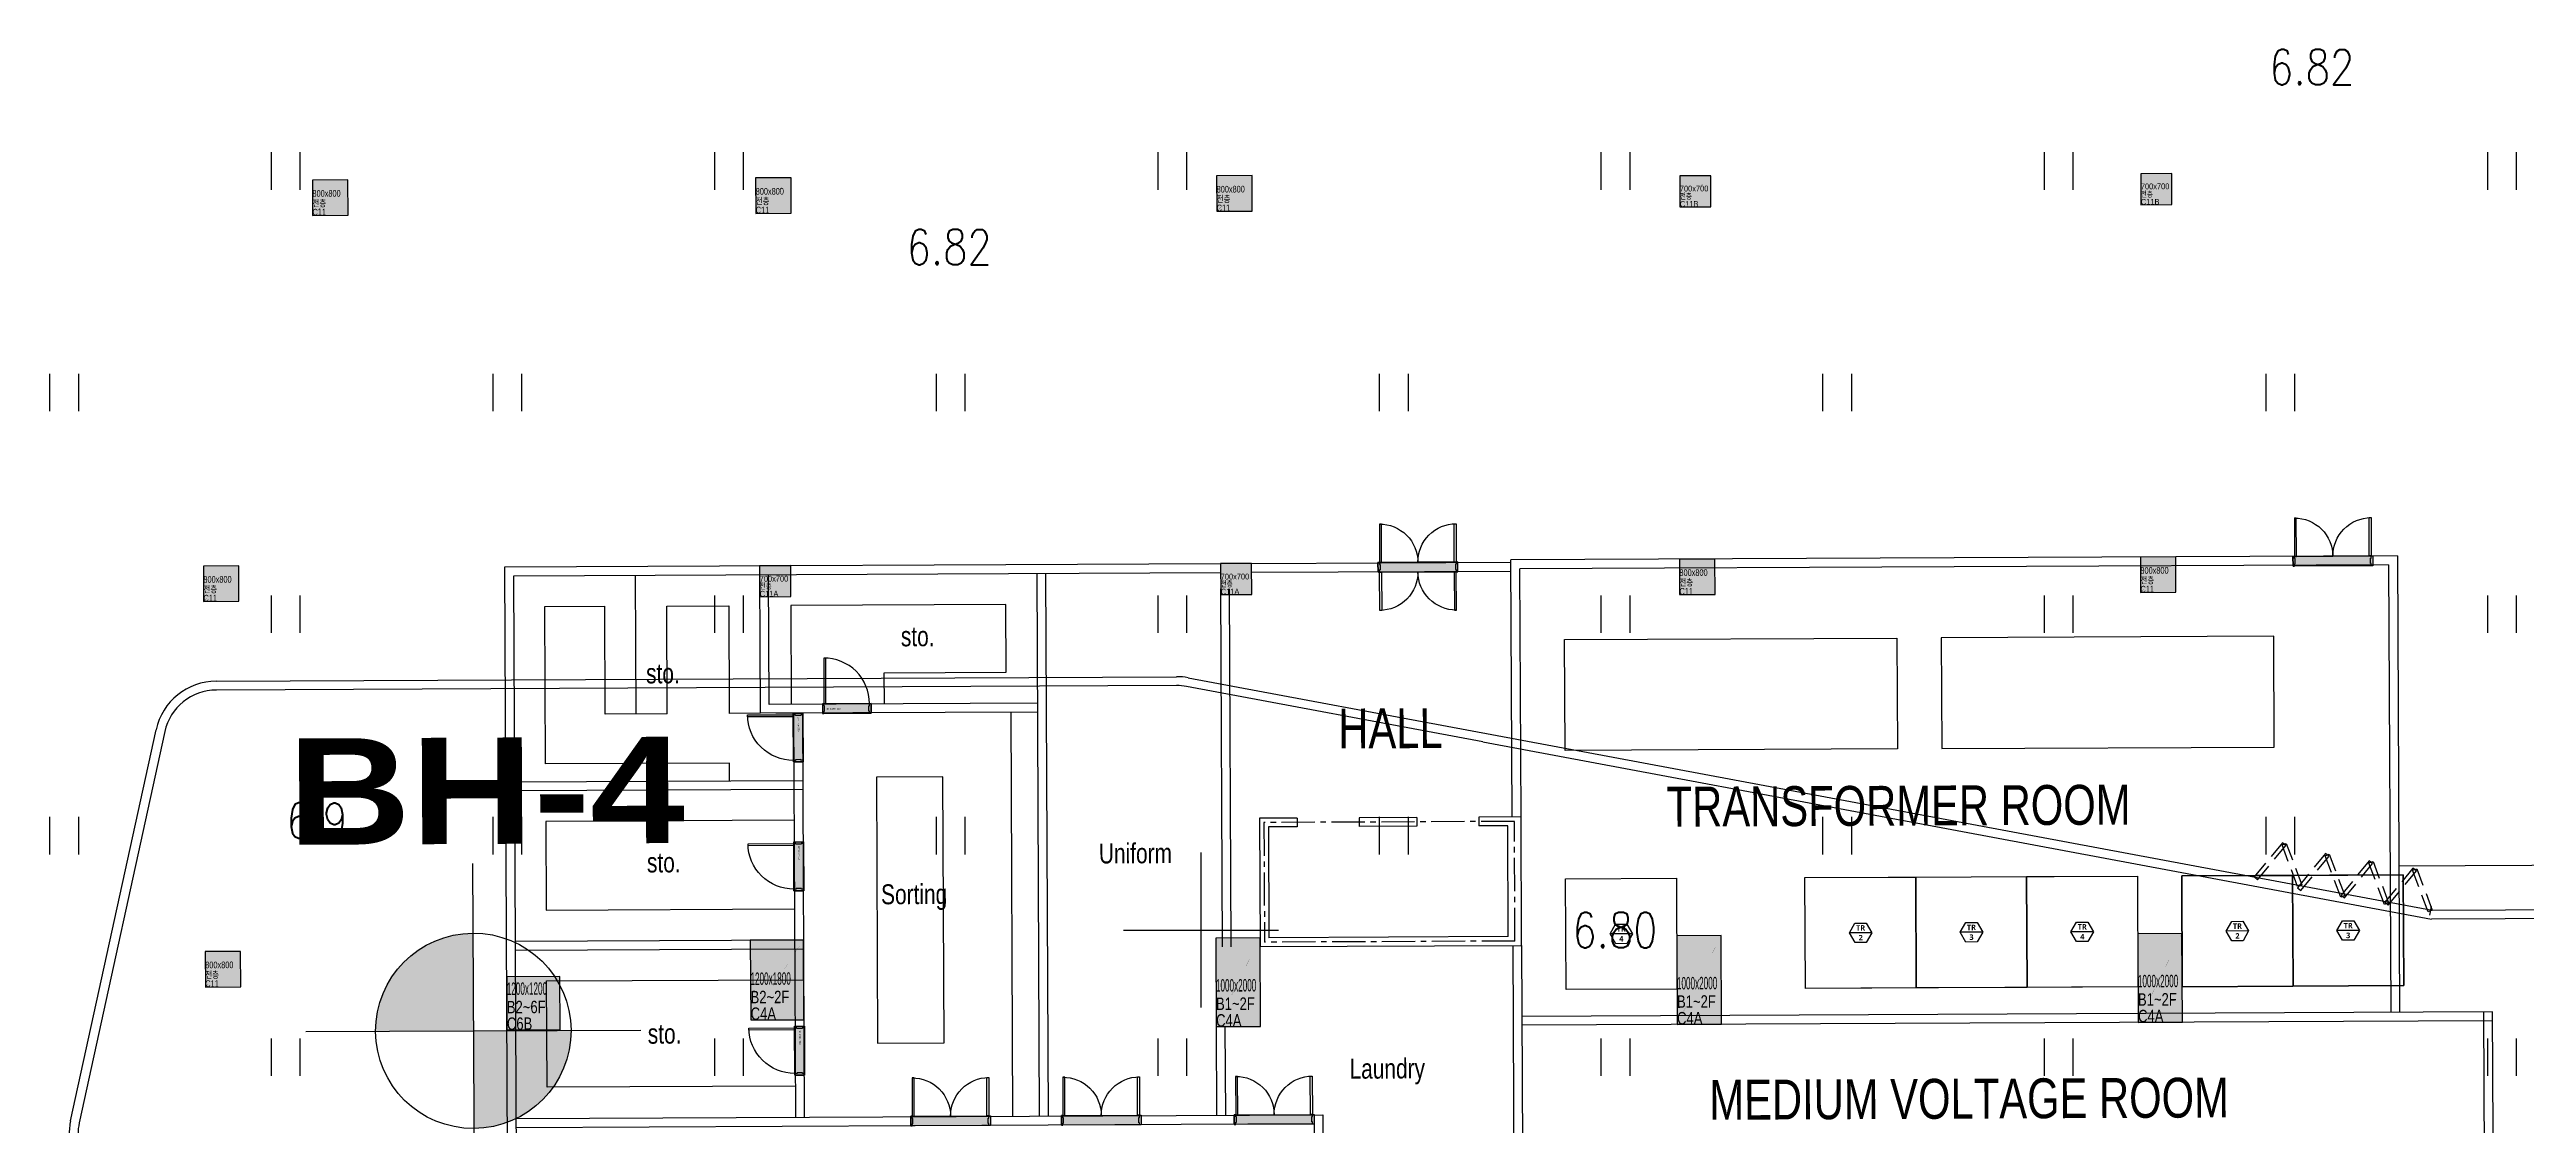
# Model space of a CAD drawing. Extents: x 582395 to 582722, y 2329868 to 2330119.
# Drawn here: x 582574 to 582629.9, y 2329995.6 to 2330019.9 of the extents above; entities that cross this region are included whole.
import ezdxf
from ezdxf.enums import TextEntityAlignment as Align

# ---------------------------------------------------------------- set-up
doc = ezdxf.new("R2010")
doc.units = 0
for name, pattern in [('CENTER2', [1.125, 0.75, -0.125, 0.125, -0.125]), ('DASHED', [3, 2, -1]), ('DASHED2', [0.375, 0.25, -0.125])]:
    doc.linetypes.add(name, pattern=pattern)
doc.layers.add('0_장비', color=11, linetype='Continuous', plot=False)
for name, color, linetype in [('A-254', 254, 'Continuous'), ('A-CEN2', 8, 'CENTER2'), ('A-COL', 2, 'Continuous'), ('A-CON', 2, 'Continuous'), ('A-ELE3', 4, 'Continuous'), ('A-TXT1', 3, 'Continuous'), ('A-WALB', 3, 'Continuous'), ('A-WIN', 6, 'Continuous'), ('A-WINF', 4, 'Continuous'), ('dc1', 4, 'Continuous'), ('K1_T', 7, 'Continuous'), ('KITCHEN', 7, 'Continuous'), ('KYHIEU', 3, 'Continuous'), ('L-PLAN', 6, 'Continuous'), ('X-PLAN$0$A-DOOR', 4, 'Continuous'), ('X-PLAN$0$A-DOORF', 9, 'Continuous'), ('새 블$0$_A-DIM', 7, 'Continuous'), ('새 블$0$boring point', 2, 'Continuous')]:
    doc.layers.add(name, color=color, linetype=linetype)
doc.styles.add('DC', font='romans.shx', dxfattribs={"width": 0.8, "height": 0.8})
doc.styles.add('Hrtext', font='', dxfattribs={"width": 0.8})
doc.styles.add('X-PLAN$0$Standard', font='')
doc.styles.add('맑은고딕', font='malgunbd.ttf')
doc.styles.add('새 블$0$arial black', font='')
doc.styles.get('Hrtext').set_extended_font_data('Dotum')
doc.styles.get('X-PLAN$0$Standard').set_extended_font_data('DotumChe')
doc.styles.get('새 블$0$arial black').set_extended_font_data('Arial Black')

# ---------------------------------------------------------------- blocks, each defined once
blk = doc.blocks.new('DOOR_DOUBLE')
at = {"layer": 'X-PLAN$0$A-DOOR', "true_color": 0xffffff}
h = blk.add_hatch(color=7, dxfattribs=at)
h.dxf.hatch_style = 1
h.paths.add_polyline_path([(110, 0), (110, -1800), (-110, -1800), (-110, 0)])
at = {"layer": 'X-PLAN$0$A-DOOR'}
for points in [[(-110, 0), (-110, -35), (-60, -35), (-60, -50), (60, -50), (60, -35), (110, -35), (110, 0)], [(-110, -35), (-110, -80), (-975, -80), (-975, -35)], [(110, -35), (110, -80), (975, -80), (975, -35)], [(-110, -1765), (-110, -1720), (-975, -1720), (-975, -1765)], [(-110, -1800), (-110, -1765), (-60, -1765), (-60, -1750), (60, -1750), (60, -1765), (110, -1765), (110, -1800)], [(110, -1765), (110, -1720), (975, -1720), (975, -1765)]]:
    blk.add_lwpolyline(points, close=True, dxfattribs=at)
at = {"layer": 'X-PLAN$0$A-DOOR', "color": 7, "true_color": 0xffffff}
blk.add_lwpolyline([(110, 0), (110, -1800), (-110, -1800), (-110, 0)], close=True, dxfattribs=at)
at = {"layer": 'X-PLAN$0$A-DOORF'}
for centre, start, end in [((-110, -35), 179.9893, 270.0107), ((110, -35), 269.9893, 0.0107), ((-110, -1765), 89.9893, 180.0107), ((110, -1765), 359.9893, 90.0107)]:
    blk.add_arc(centre, 865, start, end, dxfattribs=at)
blk = doc.blocks.new('A$C4eba979e')
at = {"layer": 'A-254'}
h = blk.add_hatch(color=256, dxfattribs=at)
h.dxf.hatch_style = 1
h.paths.add_polyline_path([(400, 400), (-400, 400), (-400, -400), (400, -400)])
at = {"layer": 'A-COL'}
blk.add_lwpolyline([(-400, -400), (400, -400), (400, 400), (-400, 400)], close=True, dxfattribs=at)
at = {"layer": 'Defpoints', "const_width": 0.373}
blk.add_lwpolyline([(400, 400), (-400, -400)], dxfattribs=at)
at = {"layer": 'Defpoints', "style": 'Hrtext', "width": 0.8}
for s, p in [('800x800', (-400, 22)), ('C11', (-400, -400)), ('전층', (-400, -200))]:
    blk.add_text(s, height=150, dxfattribs=at).set_placement(p)
blk = doc.blocks.new('A$Ce15f4b68')
at = {"layer": 'A-254'}
h = blk.add_hatch(color=256, dxfattribs=at)
h.dxf.hatch_style = 1
h.paths.add_polyline_path([(350, 350), (-350, 350), (-350, -350), (350, -350)])
at = {"layer": 'A-COL'}
blk.add_lwpolyline([(-350, -350), (350, -350), (350, 350), (-350, 350)], close=True, dxfattribs=at)
at = {"layer": 'Defpoints', "const_width": 0.327}
blk.add_lwpolyline([(350, 350), (-350, -350)], dxfattribs=at)
at = {"layer": 'Defpoints', "style": 'Hrtext', "width": 0.8}
for s, p in [('700x700', (-350, -11)), ('C11A', (-350, -350)), ('전층', (-350, -175))]:
    blk.add_text(s, height=131.2, dxfattribs=at).set_placement(p)
blk = doc.blocks.new('A$C742b0def')
at = {"layer": 'A-254'}
h = blk.add_hatch(color=256, dxfattribs=at)
h.dxf.hatch_style = 1
h.paths.add_polyline_path([(350, 350), (-350, 350), (-350, -350), (350, -350)])
at = {"layer": 'A-COL'}
blk.add_lwpolyline([(-350, -350), (350, -350), (350, 350), (-350, 350)], close=True, dxfattribs=at)
at = {"layer": 'Defpoints', "const_width": 0.327}
blk.add_lwpolyline([(350, 350), (-350, -350)], dxfattribs=at)
at = {"layer": 'Defpoints', "style": 'Hrtext', "width": 0.8}
for s, p in [('700x700', (-350, -2)), ('C11B', (-350, -350)), ('전층', (-350, -175))]:
    blk.add_text(s, height=131.2, dxfattribs=at).set_placement(p)
blk = doc.blocks.new('A$C842be8ca')
at = {"layer": 'A-254'}
h = blk.add_hatch(color=256, dxfattribs=at)
h.dxf.hatch_style = 1
h.paths.add_polyline_path([(500, 750), (-500, 750), (-500, -1250), (500, -1250)])
at = {"layer": 'A-COL'}
blk.add_lwpolyline([(-500, -1250), (500, -1250), (500, 750), (-500, 750)], close=True, dxfattribs=at)
at = {"layer": 'Defpoints', "const_width": 0.7}
blk.add_lwpolyline([(500, 750), (-500, -1250)], dxfattribs=at)
at = {"layer": 'Defpoints', "style": 'Hrtext'}
for s, width, p in [('1000x2000', 0.5, (-500, -460)), ('C4A', 0.8, (-500, -1250)), ('B1~2F', 0.8, (-500, -875))]:
    blk.add_text(s, height=281.2, dxfattribs=dict(at, width=width)).set_placement(p)
blk = doc.blocks.new('A$C637E3CFE')
at = {"layer": 'A-254'}
h = blk.add_hatch(color=256, dxfattribs=at)
h.dxf.hatch_style = 1
h.paths.add_polyline_path([(-600, 1150), (-600, -50), (600, -50), (600, 1150)])
at = {"layer": 'A-COL'}
blk.add_lwpolyline([(-600, -50), (600, -50), (600, 1150), (-600, 1150)], close=True, dxfattribs=at)
at = {"layer": 'Defpoints', "const_width": 0.7}
blk.add_lwpolyline([(600, 1150), (-600, -50)], dxfattribs=at)
at = {"layer": 'Defpoints', "style": 'Hrtext'}
for s, width, p in [('1200x1200', 0.5, (-600, 740)), ('B2~6F', 0.8, (-600, 325)), ('C6B', 0.8, (-600, -50))]:
    blk.add_text(s, height=281.2, dxfattribs=dict(at, width=width)).set_placement(p)
blk = doc.blocks.new('DOOR_DOUBLE-1')
at = {"layer": 'X-PLAN$0$A-DOOR', "true_color": 0xffffff}
h = blk.add_hatch(color=7, dxfattribs=at)
h.dxf.hatch_style = 1
h.paths.add_polyline_path([(900, 220), (-900, 220), (-900, 0), (900, 0)])
at = {"layer": 'X-PLAN$0$A-DOOR'}
for points in [[(-865, 220), (-820, 220), (-820, 1085), (-865, 1085)], [(865, 220), (820, 220), (820, 1085), (865, 1085)], [(-900, 0), (-865, 0), (-865, 50), (-850, 50), (-850, 170), (-865, 170), (-865, 220), (-900, 220)], [(900, 0), (865, 0), (865, 50), (850, 50), (850, 170), (865, 170), (865, 220), (900, 220)]]:
    blk.add_lwpolyline(points, close=True, dxfattribs=at)
at = {"layer": 'X-PLAN$0$A-DOOR', "color": 7, "true_color": 0xffffff}
blk.add_lwpolyline([(900, 220), (-900, 220), (-900, 0), (900, 0)], close=True, dxfattribs=at)
at = {"layer": 'X-PLAN$0$A-DOORF'}
for centre, start, end in [((-865, 220), 359.9893, 90.0107), ((865, 220), 89.9893, 180.0107)]:
    blk.add_arc(centre, 865, start, end, dxfattribs=at)
blk = doc.blocks.new('A$C63D4551D')
at = {"layer": 'A-254'}
h = blk.add_hatch(color=256, dxfattribs=at)
h.dxf.hatch_style = 1
h.paths.add_polyline_path([(600, 1800), (-600, 1800), (-600, 0), (600, 0)])
at = {"layer": 'A-COL'}
blk.add_lwpolyline([(-600, 0), (600, 0), (600, 1800), (-600, 1800)], close=True, dxfattribs=at)
at = {"layer": 'Defpoints', "const_width": 0.7}
blk.add_lwpolyline([(600, 1800), (-600, 0)], dxfattribs=at)
at = {"layer": 'Defpoints', "style": 'Hrtext'}
for s, width, p in [('1200x1800', 0.5, (-600, 790)), ('B2~2F', 0.8, (-600, 375)), ('C4A', 0.8, (-600, 0))]:
    blk.add_text(s, height=281.2, dxfattribs=dict(at, width=width)).set_placement(p)
blk = doc.blocks.new('X-PLAN$0$SD-1000-220')
at = {"layer": 'X-PLAN$0$A-DOOR', "true_color": 0xffffff}
h = blk.add_hatch(color=7, dxfattribs=at)
h.dxf.hatch_style = 1
h.paths.add_polyline_path([(0, -192), (1100, -192), (1100, 28), (0, 28)])
at = {"layer": 'X-PLAN$0$A-DOOR'}
for points in [[(35, 28), (80, 28), (80, 1058), (35, 1058)], [(0, -192), (35, -192), (35, -142), (50, -142), (50, -22), (35, -22), (35, 28), (0, 28)], [(1100, -192), (1065, -192), (1065, -142), (1050, -142), (1050, -22), (1065, -22), (1065, 28), (1100, 28)]]:
    blk.add_lwpolyline(points, close=True, dxfattribs=at)
at = {"layer": 'X-PLAN$0$A-DOOR', "color": 7, "true_color": 0xffffff}
blk.add_lwpolyline([(0, -192), (1100, -192), (1100, 28), (0, 28)], close=True, dxfattribs=at)
at = {"layer": 'X-PLAN$0$A-DOORF'}
blk.add_arc((35, 28), 1030, 359.9893, 90.0107, dxfattribs=at)
at = {"layer": 'Defpoints', "linetype": 'Continuous', "style": 'X-PLAN$0$Standard', "text_generation_flag": 6}
blk.add_text('SD-1100-220', height=37.5, rotation=180, dxfattribs=at).set_placement((251, -88), align=Align.MIDDLE)
blk = doc.blocks.new('새 블$0$A$C76023817')
at = {"layer": '새 블$0$boring point'}
h = blk.add_hatch(color=3, dxfattribs=at)
edge = h.paths.add_edge_path()
edge.add_line((0, 0), (0, 1378))
edge.add_ellipse((0, 0), major_axis=(-120, 1373), ratio=1, start_angle=-5.0166, end_angle=84.9834)
edge.add_line((-1378, 0), (0, 0))
h = blk.add_hatch(color=3, dxfattribs=at)
edge = h.paths.add_edge_path()
edge.add_line((0, 0), (0, -1378))
edge.add_ellipse((0, 0), major_axis=(-120, 1373), ratio=1, start_angle=174.9834, end_angle=264.9834)
edge.add_line((1378, 0), (0, 0))
at = {"layer": '새 블$0$boring point', "color": 3}
for p, q in [((0, 2362), (0, -2362)), ((-2362, 0), (2362, 0))]:
    blk.add_line(p, q, dxfattribs=at)
blk.add_ellipse((0, 0), major_axis=(-2, 1378), ratio=1, start_param=4.710742435276957, end_param=10.99392774245654, dxfattribs=at)

msp = doc.modelspace()

# ---------------------------------------------------------------- linework, layer by layer
at = {"color": 8}
for points in [[(582587.258, 2330004.88), (582587.243, 2330008.011)], [(582589.365, 2330003.371), (582589.363, 2330003.771), (582585.213, 2330003.752), (582585.197, 2330007.302), (582586.547, 2330007.308)], [(582586.558, 2330004.876), (582586.547, 2330007.308)], [(582587.947, 2330007.314), (582589.347, 2330007.321), (582589.358, 2330004.889)], [(582587.958, 2330004.883), (582587.947, 2330007.314)], [(582592.857, 2330005.106), (582592.854, 2330005.806), (582595.604, 2330005.818), (582595.597, 2330007.35), (582590.747, 2330007.327), (582590.757, 2330005.096)], [(582587.958, 2330004.883), (582586.558, 2330004.876)], [(582590.058, 2330004.893), (582589.358, 2330004.889)], [(582595.708, 2330004.919), (582595.75, 2329995.801)]]:
    msp.add_lwpolyline(points, dxfattribs=at)
msp.add_lwpolyline([(582592.704, 2329997.452), (582594.204, 2329997.459), (582594.176, 2330003.459), (582592.676, 2330003.452)], close=True, dxfattribs=at)
at = {"layer": '0_장비', "color": 8, "linetype": 'DASHED2', "ltscale": 50}
for p, q in [((582615.135, 2329999.941), (582614.627, 2329999.938)), ((582617.635, 2329999.952), (582617.127, 2329999.95)), ((582620.135, 2329999.964), (582619.627, 2329999.962)), ((582623.635, 2329999.98), (582623.127, 2329999.978)), ((582626.135, 2329999.992), (582625.627, 2329999.99)), ((582609.735, 2329999.916), (582609.228, 2329999.913))]:
    msp.add_line(p, q, dxfattribs=at)
for points in [[(582608.237, 2329998.659), (582608.225, 2330001.159), (582610.725, 2330001.17), (582610.737, 2329998.67)], [(582613.637, 2329998.684), (582613.625, 2330001.184), (582616.125, 2330001.195), (582616.137, 2329998.695)], [(582616.137, 2329998.695), (582616.125, 2330001.195), (582618.625, 2330001.207), (582618.637, 2329998.707)], [(582618.637, 2329998.707), (582618.625, 2330001.207), (582621.125, 2330001.219), (582621.137, 2329998.719)], [(582622.137, 2329998.723), (582622.125, 2330001.223), (582624.625, 2330001.235), (582624.637, 2329998.735)], [(582624.637, 2329998.735), (582624.625, 2330001.235), (582627.125, 2330001.247), (582627.137, 2329998.747)], [(582609.607, 2330000.135), (582609.735, 2329999.916), (582609.609, 2329999.695), (582609.355, 2329999.694), (582609.228, 2329999.913), (582609.353, 2330000.134)], [(582615.007, 2330000.16), (582615.135, 2329999.941), (582615.009, 2329999.72), (582614.755, 2329999.719), (582614.627, 2329999.938), (582614.753, 2330000.159)], [(582617.507, 2330000.172), (582617.635, 2329999.952), (582617.509, 2329999.732), (582617.255, 2329999.731), (582617.127, 2329999.95), (582617.253, 2330000.17)], [(582620.007, 2330000.183), (582620.135, 2329999.964), (582620.009, 2329999.744), (582619.755, 2329999.742), (582619.627, 2329999.962), (582619.753, 2330000.182)], [(582623.507, 2330000.199), (582623.635, 2329999.98), (582623.509, 2329999.76), (582623.255, 2329999.759), (582623.127, 2329999.978), (582623.253, 2330000.198)], [(582626.007, 2330000.211), (582626.135, 2329999.992), (582626.009, 2329999.772), (582625.755, 2329999.77), (582625.627, 2329999.99), (582625.753, 2330000.21)]]:
    msp.add_lwpolyline(points, close=True, dxfattribs=at)
at = {"layer": 'A-CEN2', "color": 8}
msp.add_line((582607.082, 2329999.753), (582601.432, 2329999.727), dxfattribs=at)
for points in [[(582607.069, 2330002.453), (582601.42, 2330002.427)], [(582601.42, 2330002.427), (582601.432, 2329999.727)], [(582607.082, 2329999.753), (582607.069, 2330002.453)]]:
    msp.add_lwpolyline(points, dxfattribs=at)
at = {"layer": 'A-CON', "color": 8}
for p, q in [((582602.169, 2330002.53), (582602.17, 2330002.33)), ((582603.569, 2330002.537), (582603.57, 2330002.337)), ((582604.869, 2330002.543), (582604.87, 2330002.343)), ((582606.269, 2330002.55), (582606.27, 2330002.35))]:
    msp.add_line(p, q, dxfattribs=at)
at = {"layer": 'A-CON', "color": 8, "ltscale": 10}
msp.add_line((582606.932, 2329999.853), (582606.92, 2330002.353), dxfattribs=at)
for points in [[(582602.169, 2330002.53), (582601.319, 2330002.526), (582601.333, 2329999.627), (582607.232, 2329999.654), (582607.219, 2330002.554), (582606.269, 2330002.55)], [(582602.17, 2330002.33), (582601.52, 2330002.327)], [(582601.52, 2330002.327), (582601.532, 2329999.827)], [(582604.869, 2330002.543), (582603.569, 2330002.537)], [(582604.87, 2330002.343), (582603.57, 2330002.337)], [(582606.92, 2330002.353), (582606.27, 2330002.35)], [(582606.932, 2329999.853), (582601.532, 2329999.827)]]:
    msp.add_lwpolyline(points, dxfattribs=at)
at = {"layer": 'A-ELE3', "color": 8}
msp.add_lwpolyline([(582631.524, 2330001.467), (582627.024, 2330001.446)], dxfattribs=at)
at = {"layer": 'A-WALB', "color": 8, "ltscale": 10}
for p, q in [((582626.992, 2330008.446), (582606.992, 2330008.353)), ((582607.019, 2330002.553), (582606.992, 2330008.353)), ((582626.992, 2330008.446), (582627.04, 2329998.146)), ((582626.793, 2330008.245), (582607.193, 2330008.154)), ((582607.219, 2330002.554), (582607.193, 2330008.154)), ((582626.793, 2330008.245), (582626.84, 2329998.145)), ((582600.483, 2329999.623), (582600.445, 2330007.704)), ((582600.683, 2329999.623), (582600.645, 2330007.705)), ((582590.808, 2330004.896), (582590.85, 2329995.778)), ((582591.008, 2330004.897), (582591.05, 2329995.779)), ((582629.14, 2329998.156), (582607.24, 2329998.054)), ((582629.141, 2329997.956), (582607.241, 2329997.854))]:
    msp.add_line(p, q, dxfattribs=at)
for points in [[(582584.385, 2329988.348), (582584.292, 2330008.197), (582600.442, 2330008.272)], [(582584.571, 2329991.348), (582584.493, 2330007.998), (582600.443, 2330008.072)], [(582596.308, 2330004.922), (582590.058, 2330004.893), (582590.043, 2330008.024)], [(582596.307, 2330005.122), (582590.257, 2330005.094), (582590.243, 2330008.025)], [(582596.293, 2330008.053), (582596.35, 2329995.803)], [(582596.493, 2330008.054), (582596.55, 2329995.804)], [(582591.008, 2330004.897), (582590.408, 2330004.894)], [(582584.515, 2330003.348), (582591.015, 2330003.379)], [(582584.516, 2330003.148), (582591.016, 2330003.179)], [(582584.532, 2329999.748), (582591.032, 2329999.779)], [(582584.533, 2329999.548), (582591.033, 2329999.579)], [(582607.032, 2329999.653), (582607.082, 2329989.053)], [(582607.232, 2329999.654), (582607.282, 2329989.054)], [(582600.341, 2329997.822), (582600.35, 2329995.822)], [(582600.541, 2329997.823), (582600.55, 2329995.823)], [(582607.082, 2329989.053), (582607.071, 2329991.453), (582628.97, 2329991.555), (582628.94, 2329998.155)], [(582607.282, 2329989.054), (582607.272, 2329991.254), (582629.171, 2329991.356), (582629.14, 2329998.156)], [(582584.55, 2329995.748), (582602.75, 2329995.833), (582602.761, 2329993.533)], [(582584.551, 2329995.548), (582602.551, 2329995.632), (582602.561, 2329993.532)]]:
    msp.add_lwpolyline(points, dxfattribs=at)
at = {"layer": 'A-WIN'}
for p, q in [((582577.784, 2330005.617), (582599.446, 2330005.718)), ((582599.71, 2330005.694), (582606.56, 2330004.414)), ((582599.447, 2330005.518), (582577.785, 2330005.417)), ((582606.361, 2330004.248), (582599.673, 2330005.497)), ((582574.498, 2329995.696), (582576.424, 2330004.522)), ((582576.62, 2330004.479), (582574.693, 2329995.652)), ((582606.56, 2330004.414), (582627.779, 2330000.45)), ((582606.361, 2330004.248), (582627.761, 2330000.249)), ((582627.779, 2330000.45), (582640.729, 2330000.51)), ((582640.73, 2330000.31), (582627.761, 2330000.249))]:
    msp.add_line(p, q, dxfattribs=at)
at = {"layer": 'A-WIN', "linetype": 'DASHED', "ltscale": 0.2}
for points in [[(582623.761, 2330001.2), (582623.838, 2330001.137), (582624.474, 2330001.909), (582624.396, 2330001.973)], [(582624.833, 2330001.022), (582624.739, 2330000.987), (582624.388, 2330001.923), (582624.482, 2330001.958)], [(582624.734, 2330000.956), (582624.811, 2330000.892), (582625.447, 2330001.665), (582625.369, 2330001.728)], [(582625.806, 2330000.778), (582625.712, 2330000.742), (582625.361, 2330001.679), (582625.455, 2330001.714)], [(582625.721, 2330000.792), (582625.798, 2330000.728), (582626.433, 2330001.501), (582626.356, 2330001.564)], [(582626.792, 2330000.614), (582626.699, 2330000.578), (582626.348, 2330001.515), (582626.441, 2330001.55)], [(582626.707, 2330000.628), (582626.784, 2330000.564), (582627.42, 2330001.337), (582627.342, 2330001.4)], [(582627.779, 2330000.45), (582627.685, 2330000.414), (582627.334, 2330001.351), (582627.428, 2330001.386)]]:
    msp.add_lwpolyline(points, close=True, dxfattribs=at)
at = {"layer": 'A-WIN'}
msp.add_lwpolyline([(582627.751, 2330000.53), (582627.714, 2330000.334)], dxfattribs=at)
for centre, radius, start, end in [((582577.791, 2330004.217), 1.4, 90.2665, 167.4037), ((582599.453, 2330004.318), 1.4, 79.4169, 90.2665), ((582577.791, 2330004.217), 1.2, 90.2665, 167.4037), ((582599.453, 2330004.318), 1.2, 79.4169, 90.2665), ((582575.864, 2329995.391), 1.4, 167.4037, 180.2665), ((582575.864, 2329995.391), 1.2, 167.4037, 180.2665)]:
    msp.add_arc(centre, radius, start, end, dxfattribs=at)
at = {"layer": 'A-WINF', "color": 8}
for p, q in [((582601.142, 2330008.276), (582606.992, 2330008.303)), ((582601.143, 2330008.076), (582606.993, 2330008.103))]:
    msp.add_line(p, q, dxfattribs=at)
at = {"layer": 'K1_T'}
for p, q in [((582600, 2329998.25), (582600, 2330001.75)), ((582598.25, 2330000), (582601.75, 2330000))]:
    msp.add_line(p, q, dxfattribs=at)
at = {"layer": 'KITCHEN', "color": 8}
for points in [[(582590.819, 2330002.478), (582585.219, 2330002.452), (582585.229, 2330000.452), (582590.828, 2330000.478)], [(582590.847, 2329996.478), (582585.247, 2329996.452), (582585.236, 2329998.852), (582591.036, 2329998.879)]]:
    msp.add_lwpolyline(points, dxfattribs=at)
at = {"layer": 'KYHIEU'}
for p, q in [((582579.022, 2330017.553), (582579.022, 2330016.708)), ((582579.672, 2330017.553), (582579.672, 2330016.708)), ((582589.022, 2330017.553), (582589.022, 2330016.708)), ((582589.672, 2330017.553), (582589.672, 2330016.708)), ((582599.022, 2330017.553), (582599.022, 2330016.708)), ((582599.672, 2330017.553), (582599.672, 2330016.708)), ((582609.022, 2330017.553), (582609.022, 2330016.708)), ((582609.672, 2330017.553), (582609.672, 2330016.708)), ((582619.022, 2330017.553), (582619.022, 2330016.708)), ((582619.672, 2330017.553), (582619.672, 2330016.708)), ((582629.022, 2330017.553), (582629.022, 2330016.708)), ((582629.672, 2330017.553), (582629.672, 2330016.708)), ((582574.022, 2330012.553), (582574.022, 2330011.708)), ((582574.672, 2330012.553), (582574.672, 2330011.708)), ((582584.022, 2330012.553), (582584.022, 2330011.708)), ((582584.672, 2330012.553), (582584.672, 2330011.708)), ((582594.022, 2330012.553), (582594.022, 2330011.708)), ((582594.672, 2330012.553), (582594.672, 2330011.708)), ((582604.022, 2330012.553), (582604.022, 2330011.708)), ((582604.672, 2330012.553), (582604.672, 2330011.708)), ((582614.022, 2330012.553), (582614.022, 2330011.708)), ((582614.672, 2330012.553), (582614.672, 2330011.708)), ((582624.022, 2330012.553), (582624.022, 2330011.708)), ((582624.672, 2330012.553), (582624.672, 2330011.708)), ((582579.022, 2330007.553), (582579.022, 2330006.708)), ((582579.672, 2330007.553), (582579.672, 2330006.708)), ((582589.022, 2330007.553), (582589.022, 2330006.708)), ((582589.672, 2330007.553), (582589.672, 2330006.708)), ((582599.022, 2330007.553), (582599.022, 2330006.708)), ((582599.672, 2330007.553), (582599.672, 2330006.708)), ((582609.022, 2330007.553), (582609.022, 2330006.708)), ((582609.672, 2330007.553), (582609.672, 2330006.708)), ((582619.022, 2330007.553), (582619.022, 2330006.708)), ((582619.672, 2330007.553), (582619.672, 2330006.708)), ((582629.022, 2330007.553), (582629.022, 2330006.708)), ((582629.672, 2330007.553), (582629.672, 2330006.708)), ((582574.022, 2330002.553), (582574.022, 2330001.708)), ((582574.672, 2330002.553), (582574.672, 2330001.708)), ((582584.022, 2330002.553), (582584.022, 2330001.708)), ((582584.672, 2330002.553), (582584.672, 2330001.708)), ((582594.022, 2330002.553), (582594.022, 2330001.708)), ((582594.672, 2330002.553), (582594.672, 2330001.708)), ((582604.022, 2330002.553), (582604.022, 2330001.708)), ((582604.672, 2330002.553), (582604.672, 2330001.708)), ((582614.022, 2330002.553), (582614.022, 2330001.708)), ((582614.672, 2330002.553), (582614.672, 2330001.708)), ((582624.022, 2330002.553), (582624.022, 2330001.708)), ((582624.672, 2330002.553), (582624.672, 2330001.708)), ((582579.022, 2329997.553), (582579.022, 2329996.708)), ((582579.672, 2329997.553), (582579.672, 2329996.708)), ((582589.022, 2329997.553), (582589.022, 2329996.708)), ((582589.672, 2329997.553), (582589.672, 2329996.708)), ((582599.022, 2329997.553), (582599.022, 2329996.708)), ((582599.672, 2329997.553), (582599.672, 2329996.708)), ((582609.022, 2329997.553), (582609.022, 2329996.708)), ((582609.672, 2329997.553), (582609.672, 2329996.708)), ((582619.022, 2329997.553), (582619.022, 2329996.708)), ((582619.672, 2329997.553), (582619.672, 2329996.708)), ((582629.022, 2329997.553), (582629.022, 2329996.708)), ((582629.672, 2329997.553), (582629.672, 2329996.708))]:
    msp.add_line(p, q, dxfattribs=at)
at = {"layer": 'L-PLAN', "color": 8}
for points in [[(582615.712, 2330004.092), (582608.212, 2330004.057), (582608.2, 2330006.557), (582615.7, 2330006.592)], [(582616.712, 2330004.096), (582624.212, 2330004.131), (582624.2, 2330006.631), (582616.7, 2330006.596)], [(582621.137, 2329998.719), (582613.637, 2329998.684), (582613.625, 2330001.184), (582621.125, 2330001.219)], [(582622.137, 2329998.723), (582627.137, 2329998.747), (582627.125, 2330001.247), (582622.125, 2330001.223)]]:
    msp.add_lwpolyline(points, close=True, dxfattribs=at)

# ---------------------------------------------------------------- block references
at = {"color": 8, "xscale": -0.001, "yscale": 0.001, "zscale": 0.001}
for name, p, rotation in [('DOOR_DOUBLE', (582603.993, 2330008.189), 90.26651167749667), ('DOOR_DOUBLE-1', (582625.536, 2330008.219), 0.2665116774998744), ('DOOR_DOUBLE-1', (582594.351, 2329995.584), 0.2665116774998744), ('DOOR_DOUBLE-1', (582597.751, 2329995.6), 0.2665116774998744), ('DOOR_DOUBLE-1', (582601.651, 2329995.618), 0.2665116774998744)]:
    msp.add_blockref(name, p, dxfattribs=dict(at, rotation=rotation))
at = {"layer": 'A-COL', "color": 8, "xscale": 0.001, "yscale": 0.001, "zscale": 0.001, "rotation": 0.2665116774998639}
for name, p in [('A$C4eba979e', (582577.894, 2330007.818)), ('A$C63D4551D', (582590.44, 2329997.976)), ('A$C637E3CFE', (582584.941, 2329997.8))]:
    msp.add_blockref(name, p, dxfattribs=at)
at = {"layer": 'A-CON', "color": 8, "xscale": 0.001, "yscale": 0.001, "zscale": 0.001, "rotation": 0.2665116774998639}
for name, p in [('A$C4eba979e', (582580.354, 2330016.529)), ('A$C4eba979e', (582590.354, 2330016.576)), ('A$C4eba979e', (582600.753, 2330016.624)), ('A$C742b0def', (582611.153, 2330016.672)), ('A$C742b0def', (582621.553, 2330016.721)), ('A$C4eba979e', (582611.194, 2330007.972)), ('A$C4eba979e', (582621.594, 2330008.021)), ('A$Ce15f4b68', (582590.394, 2330007.876)), ('A$Ce15f4b68', (582600.794, 2330007.924)), ('A$C4eba979e', (582577.935, 2329999.118)), ('A$C842be8ca', (582600.835, 2329999.074)), ('A$C842be8ca', (582611.235, 2329999.123)), ('A$C842be8ca', (582621.635, 2329999.171))]:
    msp.add_blockref(name, p, dxfattribs=at)
at = {"layer": 'X-PLAN$0$A-DOOR', "color": 8, "yscale": 0.001, "zscale": 0.001}
for p, xscale, rotation in [((582591.457, 2330005.081), 0.001, 0.2665116774998639), ((582590.826, 2330004.896), -0.001, 90.26651167749988), ((582590.839, 2330001.989), -0.001, 90.26651167749988), ((582590.859, 2329997.829), -0.001, 90.26651167749988)]:
    msp.add_blockref('X-PLAN$0$SD-1000-220', p, dxfattribs=dict(at, xscale=xscale, rotation=rotation))
at = {"layer": '새 블$0$boring point', "color": 3, "xscale": 0.001599999995588582, "yscale": 0.001599999995588582, "zscale": 0.001599999995588582, "rotation": 0.2665113246747969}
msp.add_blockref('새 블$0$A$C76023817', (582583.583, 2329997.727), dxfattribs=at)

# ---------------------------------------------------------------- texts
at = {"layer": '0_장비', "color": 8, "linetype": 'DASHED2', "ltscale": 50, "style": '맑은고딕', "width": 0.9}
for s, p in [('TR', (582609.481, 2330000.024)), ('TR', (582614.881, 2330000.049)), ('TR', (582617.381, 2330000.061)), ('TR', (582619.881, 2330000.073)), ('TR', (582623.381, 2330000.089)), ('TR', (582625.881, 2330000.101)), ('3', (582625.882, 2329999.881)), ('4', (582609.482, 2329999.805)), ('2', (582614.882, 2329999.83)), ('3', (582617.382, 2329999.841)), ('4', (582619.882, 2329999.853)), ('2', (582623.382, 2329999.869))]:
    msp.add_text(s, height=0.125, rotation=0.2665, dxfattribs=at).set_placement(p, align=Align.MIDDLE)
at = {"layer": 'A-TXT1', "color": 8, "style": 'Hrtext', "width": 0.8}
for s, height, p in [('sto.', 0.45, (582593.608, 2330006.631)), ('sto.', 0.45, (582587.86, 2330005.794)), ('HALL', 0.9, (582604.274, 2330004.554)), ('TRANSFORMER ROOM', 0.9, (582615.737, 2330002.808)), ('sto.', 0.45, (582587.88, 2330001.528)), ('Uniform', 0.45, (582598.52, 2330001.733)), ('Sorting', 0.45, (582593.528, 2330000.811)), ('sto.', 0.45, (582587.898, 2329997.663)), ('Laundry', 0.45, (582604.202, 2329996.875)), ('MEDIUM VOLTAGE ROOM', 0.9, (582617.328, 2329996.196))]:
    msp.add_text(s, height=height, rotation=0.2665, dxfattribs=at).set_placement(p, align=Align.MIDDLE_CENTER)
at = {"layer": 'dc1', "style": 'DC', "width": 0.8}
for s, p in [('6.82', (582624.099, 2330019.072)), ('6.82', (582593.358, 2330015.014)), ('6.9', (582579.367, 2330002.072)), ('6.80', (582608.378, 2329999.6))]:
    msp.add_text(s, height=0.8001, dxfattribs=at).set_placement(p)
at = {"layer": '새 블$0$_A-DIM', "color": 3, "style": '새 블$0$arial black'}
msp.add_text('BH-4', height=2.4, rotation=0.2665, dxfattribs=at).set_placement((582583.875, 2330003.145), align=Align.MIDDLE_CENTER)

doc.saveas('drawing.dxf')
